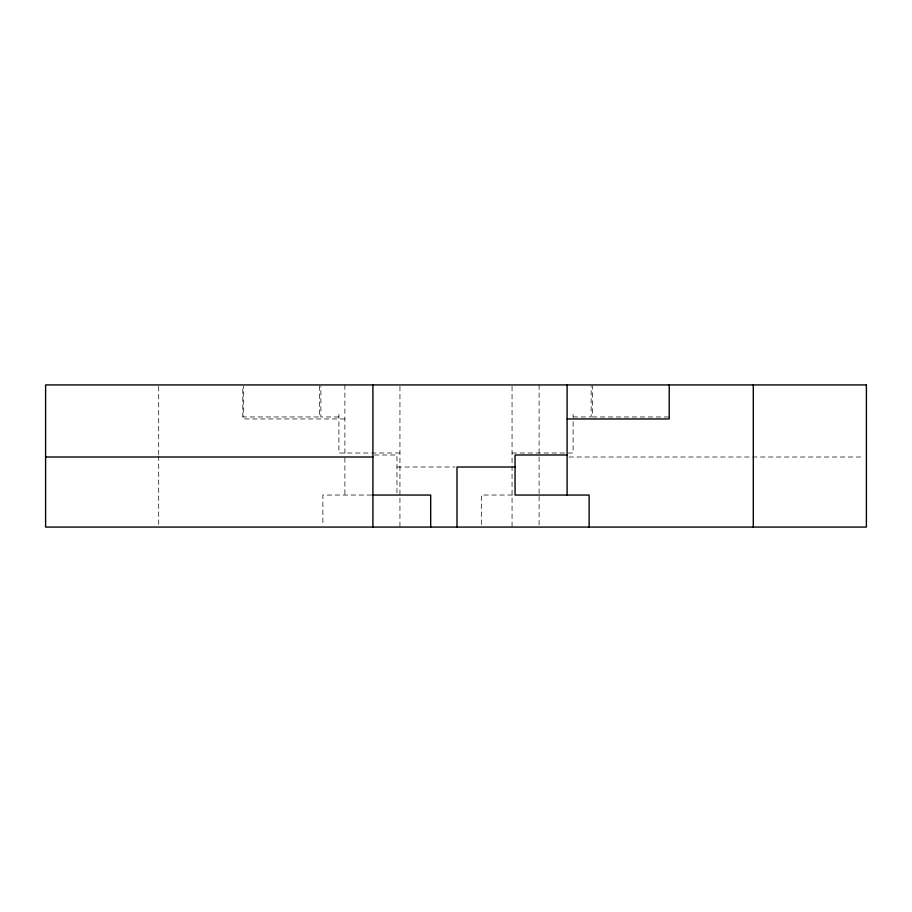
<?xml version="1.0" encoding="UTF-8"?>
<svg xmlns="http://www.w3.org/2000/svg" width="912" height="912" viewBox="0 0 912 912"><rect width="100%" height="100%" fill="white"/><g stroke="black" fill="none" stroke-linecap="round" stroke-linejoin="round"><path stroke-width="0.68" stroke-dasharray="4.56 3.42" d="M338.888 416.966L320.876 416.966L320.876 386.323M573.112 416.966L591.136 416.966L591.136 386.323M668.713 416.966L592.629 416.966L592.629 385.936M344.896 418.961L242.797 418.961L242.797 386.346M399.946 453.002L338.888 453.002L338.888 414.458M512.054 453.002L573.112 453.002L573.112 418.551M374.433 454.997L396.948 454.997L396.948 495.045M568.963 457.003L863.55 457.003M396.948 467.012L454.997 467.012M371.629 495.045L322.871 495.045L322.871 525.677M512.316 495.045L481.331 495.045L481.331 527.068M573.112 414.458L573.112 417.194M539.083 384.932L539.083 454.176M539.083 457.003L539.083 494.042M539.083 496.436L539.083 525.677M512.054 386.346L512.054 527.068M399.946 386.346L399.946 527.068M344.896 384.932L344.896 454.997M344.896 457.767L344.896 495.045M319.371 385.936L319.371 416.966L243.299 416.966L243.299 385.936M158.711 386.357L158.711 454.575M158.711 456L158.711 525.654"/><path stroke-width="1.37" d="M567.104 418.961L669.214 418.961L669.214 384.932M567.104 454.997L515.063 454.997L515.063 495.045L589.129 495.045L589.129 527.068M45.6 457.003L372.917 457.003M515.063 467.012L457.003 467.012L457.003 527.068M372.917 495.045L430.681 495.045L430.681 527.068M753.289 384.932L753.289 527.068M567.104 384.932L567.104 495.045M372.917 384.932L372.917 527.068M866.4 384.932L45.6 384.932L45.6 527.068L866.4 527.068L866.4 384.932"/></g></svg>
